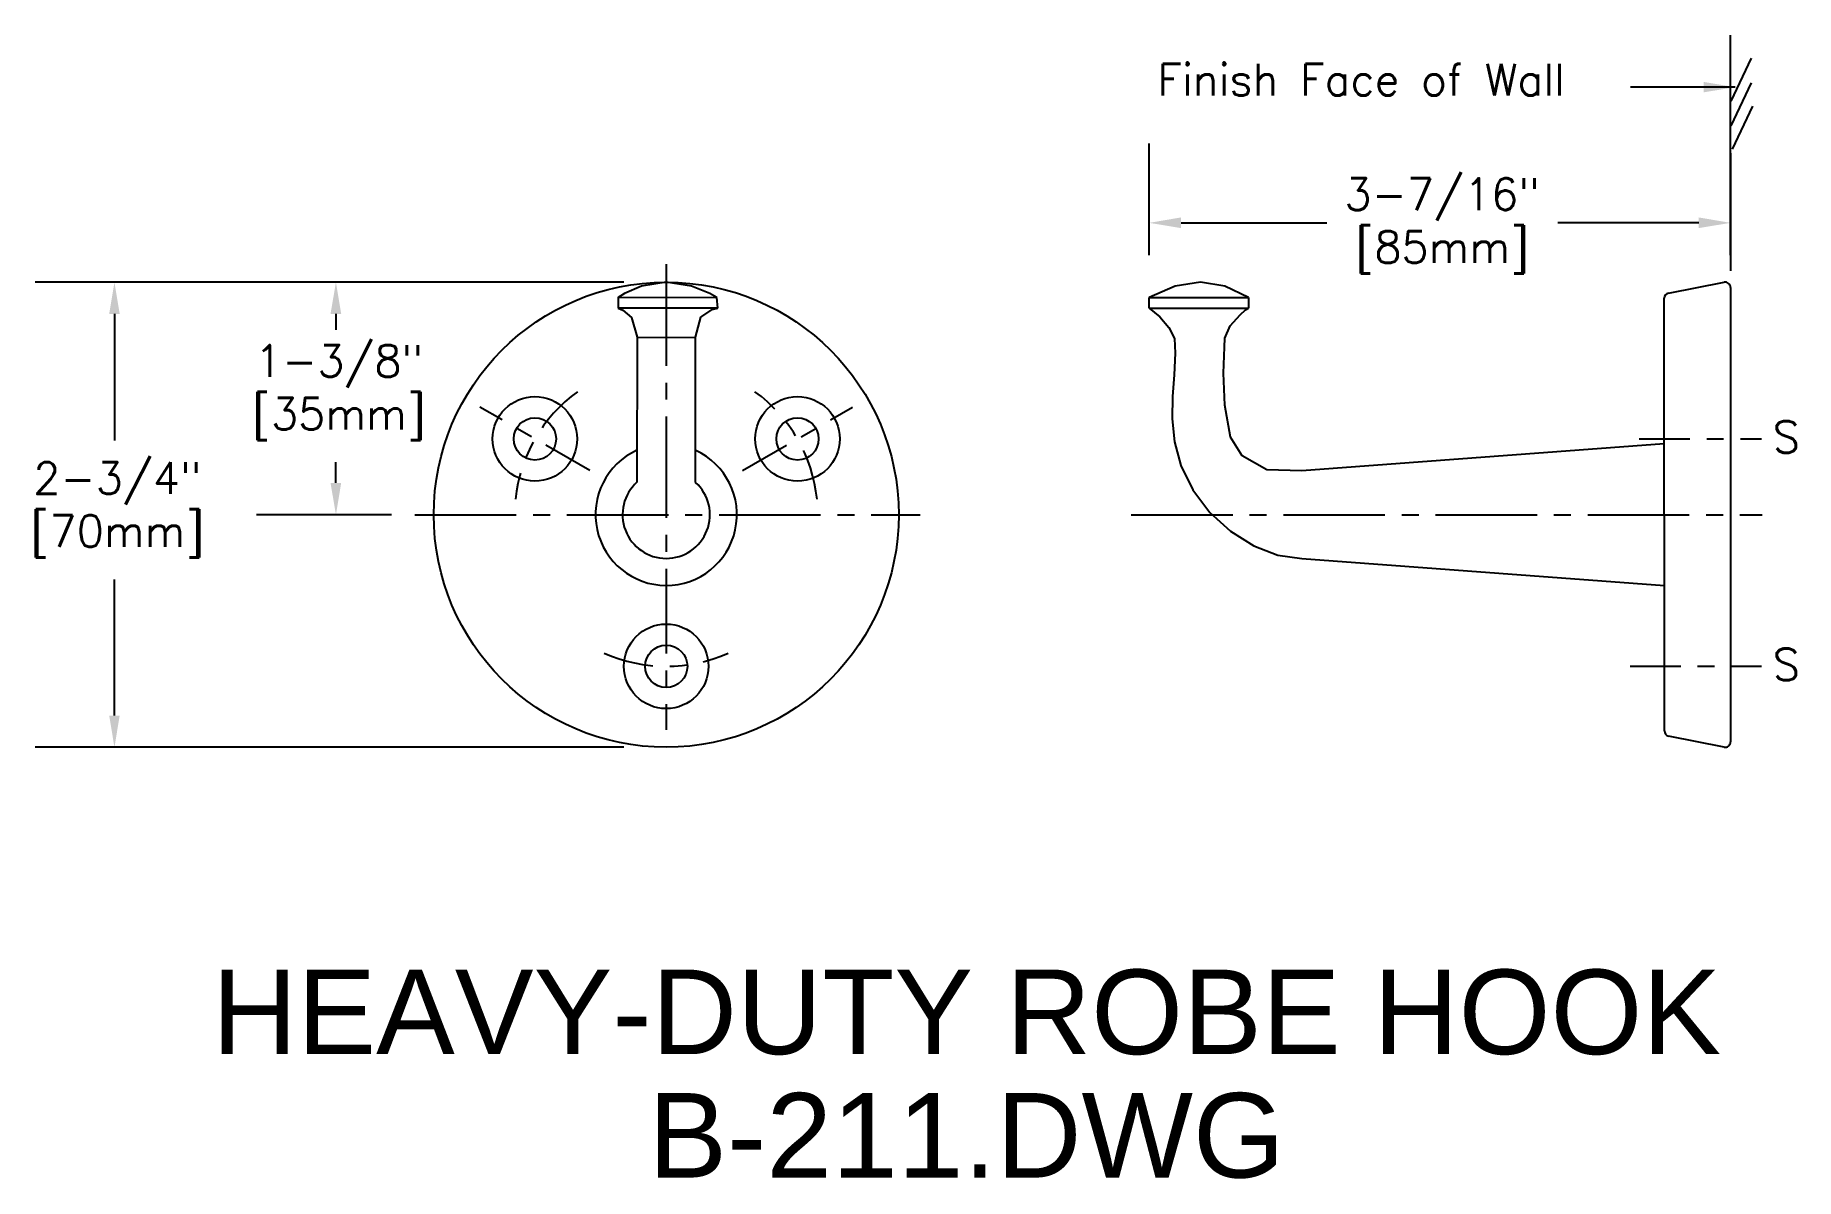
# Model space of a CAD drawing. Extents: x 24.1 to 34.5, y 22.8 to 29.6.
import ezdxf
from ezdxf.enums import TextEntityAlignment as Align

# ---------------------------------------------------------------- set-up
doc = ezdxf.new("R2010")
doc.units = 0
doc.header["$MEASUREMENT"] = 0
doc.header["$PDMODE"] = 35
doc.header["$PDSIZE"] = 0.000315
doc.linetypes.add('CENTER2', pattern=[1.125, 0.75, -0.125, 0.125, -0.125])
doc.layers.get('0').update_dxf_attribs({"linetype": 'CONTINUOUS'})
doc.layers.get('DEFPOINTS').update_dxf_attribs({"linetype": 'CONTINUOUS'})
for name, color, linetype in [('DETAIL', 4, 'CONTINUOUS'), ('DIM', 1, 'CONTINUOUS'), ('LAYER_1', 7, 'CONTINUOUS'), ('TEXT', 2, 'CONTINUOUS')]:
    doc.layers.add(name, color=color, linetype=linetype)
doc.styles.add('ARIAL_5', font='ARIAL.TTF', dxfattribs={"height": 5})
doc.styles.add('DIM_S_8', font='simplex.shx', dxfattribs={"height": 0.1875})
doc.dimstyles.new('DIM_S_7', dxfattribs={"dimtxt": 0.12, "dimasz": 0.1875, "dimexe": 0.46875, "dimexo": 0.25, "dimgap": 0.09375, "dimtad": 1, "dimtih": 1, "dimtoh": 1, "dimdec": 4, "dimrnd": 0.0625, "dimzin": 0, "dimtxsty": 'DIM_S_8', "dimcen": 0.09375, "dimaunit": 1, "dimazin": 3, "dimtfac": 1, "dimtdec": 4, "dimtofl": 0, "dimtmove": 0, "dimatfit": 3, "dimtolj": 1, "dimtzin": 0})

# ---------------------------------------------------------------- blocks, each defined once
blk = doc.blocks.new('TBLK_TX')
blk = doc.blocks.new('*D5')
at = {"color": 0, "linetype": 'BYBLOCK'}
for p, q in [((30.723, 28.28), (30.723, 28.94)), ((34.161, 28.28), (34.161, 28.94)), ((30.911, 28.471), (31.773, 28.471)), ((33.973, 28.471), (33.139, 28.471))]:
    blk.add_line(p, q, dxfattribs=at)
for points in [[(30.911, 28.503), (30.911, 28.44), (30.723, 28.471)], [(33.973, 28.503), (33.973, 28.44), (34.161, 28.471)]]:
    blk.add_solid(points, dxfattribs=at)
at = {"layer": 'DEFPOINTS', "color": 0, "linetype": 'BYBLOCK'}
for p in [(34.161, 28.471), (30.723, 28.03), (34.161, 28.03)]:
    blk.add_point(p, dxfattribs=at)
at = {"color": 0, "linetype": 'BYBLOCK', "insert": (32.456, 28.453), "char_height": 0.1875, "attachment_point": 5, "style": 'DIM_S_8'}
blk.add_mtext('\\A1;3-7/16"\\P[85mm]', dxfattribs=at)
blk = doc.blocks.new('*D6')
at = {"color": 0, "linetype": 'BYBLOCK'}
for p, q in [((27.616, 28.12), (24.134, 28.12)), ((24.603, 27.933), (24.603, 27.184)), ((24.603, 25.558), (24.603, 26.363)), ((27.616, 25.37), (24.134, 25.37))]:
    blk.add_line(p, q, dxfattribs=at)
for points in [[(24.572, 27.933), (24.634, 27.933), (24.603, 28.12)], [(24.572, 25.558), (24.634, 25.558), (24.603, 25.37)]]:
    blk.add_solid(points, dxfattribs=at)
at = {"layer": 'DEFPOINTS', "color": 0, "linetype": 'BYBLOCK'}
for p in [(27.866, 28.12), (24.603, 25.37), (27.866, 25.37)]:
    blk.add_point(p, dxfattribs=at)
at = {"color": 0, "linetype": 'BYBLOCK', "insert": (24.621, 26.774), "char_height": 0.1875, "attachment_point": 5, "style": 'DIM_S_8'}
blk.add_mtext('\\A1;2-3/4"\\P[70mm]', dxfattribs=at)
blk = doc.blocks.new('*D7')
at = {"color": 0, "linetype": 'BYBLOCK'}
for p, q in [((27.616, 28.12), (25.444, 28.12)), ((25.913, 27.933), (25.913, 27.839)), ((25.913, 26.933), (25.913, 27.056)), ((26.241, 26.745), (25.444, 26.745))]:
    blk.add_line(p, q, dxfattribs=at)
for points in [[(25.881, 27.933), (25.944, 27.933), (25.913, 28.12)], [(25.881, 26.933), (25.944, 26.933), (25.913, 26.745)]]:
    blk.add_solid(points, dxfattribs=at)
at = {"layer": 'DEFPOINTS', "color": 0, "linetype": 'BYBLOCK'}
for p in [(27.866, 28.12), (25.913, 26.745), (26.491, 26.745)]:
    blk.add_point(p, dxfattribs=at)
at = {"color": 0, "linetype": 'BYBLOCK', "insert": (25.931, 27.467), "char_height": 0.1875, "attachment_point": 5, "style": 'DIM_S_8'}
blk.add_mtext('\\A1;1-3/8"\\P[35mm]', dxfattribs=at)

msp = doc.modelspace()

# ---------------------------------------------------------------- linework, layer by layer
at = {"layer": 'DETAIL', "linetype": 'CONTINUOUS'}
for p, q in [((34.1623, 28.18706), (34.16086, 29.58044)), ((27.86625, 28.12042), (27.71977, 28.09664)), ((28.01619, 28.09723), (27.86625, 28.12042)), ((31.02709, 28.12042), (30.87695, 28.09741)), ((31.17033, 28.09649), (31.02709, 28.12042)), ((33.79436, 28.0555), (34.12362, 28.11984)), ((27.58241, 28.03047), (27.58241, 27.96672)), ((27.71977, 28.09664), (27.61918, 28.05275)), ((28.12351, 28.05404), (28.01619, 28.09723)), ((28.16563, 28.03039), (28.12351, 28.05404)), ((28.17105, 27.96672), (28.16563, 28.03039)), ((30.87695, 28.09741), (30.72331, 28.03039)), ((30.72336, 28.03039), (31.30924, 28.03039)), ((30.72336, 27.96672), (30.72336, 28.03039)), ((31.30924, 28.03039), (31.17033, 28.09649)), ((31.30924, 28.03039), (31.30924, 27.96672)), ((33.76983, 25.46741), (33.7691, 28.02483)), ((34.16086, 28.08917), (34.16086, 25.40167)), ((28.17105, 27.96672), (27.58241, 27.96672)), ((27.58275, 27.96672), (27.60972, 27.95465)), ((27.60972, 27.95465), (27.6609, 27.91151)), ((27.6609, 27.91151), (27.69361, 27.79472)), ((28.0389, 27.79426), (28.07057, 27.91318)), ((28.07057, 27.91318), (28.13852, 27.95911)), ((28.13852, 27.95911), (28.17105, 27.96672)), ((30.72336, 27.96672), (30.78585, 27.91438)), ((30.72336, 27.96672), (31.30924, 27.96672)), ((30.78585, 27.91438), (30.83903, 27.85267)), ((31.20098, 27.86268), (31.26043, 27.92766)), ((31.26043, 27.92766), (31.29278, 27.95603)), ((31.29278, 27.95603), (31.30924, 27.96672)), ((30.83903, 27.85267), (30.8729, 27.7875)), ((31.16951, 27.78821), (31.20098, 27.86268)), ((27.69361, 27.79387), (27.69344, 26.93763)), ((27.69361, 27.79387), (28.03891, 27.79426)), ((28.03905, 27.67645), (28.03891, 27.79426)), ((30.8763, 27.70021), (30.86985, 27.57275)), ((30.8729, 27.7875), (30.8763, 27.70021)), ((31.16296, 27.58157), (31.16778, 27.73664)), ((31.16778, 27.73664), (31.16951, 27.78821)), ((28.03966, 27.46119), (28.03905, 27.67645)), ((30.86985, 27.57275), (30.86101, 27.44342)), ((31.17027, 27.39361), (31.16296, 27.58157)), ((28.04042, 26.9364), (28.03966, 27.46119)), ((30.86101, 27.44342), (30.85879, 27.31143)), ((31.20361, 27.20404), (31.17027, 27.39361)), ((30.85879, 27.31143), (30.87215, 27.17601)), ((31.27346, 27.09344), (31.20361, 27.20404)), ((30.87215, 27.17601), (30.91009, 27.03635)), ((31.41859, 27.01123), (31.27346, 27.09344)), ((33.76935, 27.16361), (31.62589, 27.00389)), ((30.91009, 27.03635), (30.98159, 26.89168)), ((31.62589, 27.00389), (31.41859, 27.01123)), ((30.98159, 26.89168), (31.08068, 26.75745)), ((31.08068, 26.75745), (31.20349, 26.64776)), ((31.20349, 26.64776), (31.3411, 26.56219)), ((31.3411, 26.56219), (31.48457, 26.50578)), ((31.48457, 26.50578), (31.62501, 26.48694)), ((31.62501, 26.48694), (33.76959, 26.32723)), ((34.12348, 25.37103), (33.79495, 25.43678))]:
    msp.add_line(p, q, dxfattribs=at)
at = {"layer": 'DETAIL', "linetype": 'CENTER2', "ltscale": 0.8}
for p, q in [((27.86625, 28.22602), (27.86625, 26.22444)), ((26.37922, 26.74542), (29.36819, 26.74542)), ((30.61686, 26.74542), (34.34759, 26.74542))]:
    msp.add_line(p, q, dxfattribs=at)
at = {"layer": 'DETAIL', "linetype": 'CENTER2', "ltscale": 0.4}
for p, q in [((27.41507, 27.00591), (26.76449, 27.38152)), ((28.31744, 27.00591), (28.96802, 27.38152)), ((33.62038, 27.19371), (34.34479, 27.19371)), ((27.86625, 26.22444), (27.86625, 25.47321)), ((33.56656, 25.84882), (34.34479, 25.84882))]:
    msp.add_line(p, q, dxfattribs=at)
at = {"layer": 'DETAIL', "linetype": 'CONTINUOUS'}
for points in [[(34.1646, 29.19145), (34.2856, 29.44539)], [(34.16392, 29.04548), (34.2849, 29.29943)], [(34.17209, 28.90697), (34.29306, 29.16089)], [(27.61918, 28.05275), (27.58241, 28.03047), (28.16491, 28.0308)]]:
    msp.add_lwpolyline(points, dxfattribs=at)
for centre, radius in [((27.86625, 26.74542), 1.375), ((27.08978, 27.19371), 0.25), ((28.64273, 27.19371), 0.25), ((27.08978, 27.19371), 0.125), ((28.64273, 27.19371), 0.125), ((27.86625, 25.84882), 0.25), ((27.86625, 25.84882), 0.125)]:
    msp.add_circle(centre, radius, dxfattribs=at)
for centre, radius, start, end in [((34.12961, 28.08917), 0.03125, 0, 101.055635), ((33.80035, 28.02483), 0.03125, 101.055635, 180.016241), ((27.86625, 26.74542), 0.41819, 114.402833, 65.325489), ((27.86625, 26.74542), 0.25847, 131.957466, 47.635843), ((33.80108, 25.46742), 0.03125, 180.016236, 258.682325), ((34.12961, 25.40167), 0.03125, 258.682325, 0)]:
    msp.add_arc(centre, radius, start, end, dxfattribs=at)
at = {"layer": 'DETAIL', "linetype": 'CENTER2', "ltscale": 0.4}
for start, end in [(125.817829, 174.182171), (5.817829, 54.182171), (245.817829, 294.182171)]:
    msp.add_arc((27.86625, 26.74542), 0.89659, start, end, dxfattribs=at)
at = {"layer": 'LAYER_1', "linetype": 'CONTINUOUS'}
msp.add_line((33.76959, 26.32723), (33.76935, 27.16361), dxfattribs=at)

# ---------------------------------------------------------------- block references
at = {"layer": 'TEXT', "linetype": 'CONTINUOUS'}
ref = msp.add_blockref('TBLK_TX', (29.64275, 23.55561), dxfattribs=dict(at, xscale=0.1, yscale=0.1, zscale=0.1))
ref.add_attrib('TITLE', 'HEAVY-DUTY ROBE HOOK', dxfattribs={"layer": '0', "height": 0.5, "style": 'ARIAL_5'}).set_placement((29.64275, 23.55561), align=Align.CENTER)
ref.add_attrib('DWG_NAME', 'B-211.DWG', dxfattribs={"layer": '0', "height": 0.5, "style": 'ARIAL_5'}).set_placement((29.64275, 22.82586), align=Align.CENTER)

# ---------------------------------------------------------------- texts
at = {"layer": 'DIM', "linetype": 'CONTINUOUS', "style": 'DIM_S_8'}
for s, p in [('Finish Face of Wall', (30.77189, 29.22387)), ('S', (34.41039, 27.11118)), ('S', (34.41039, 25.76629))]:
    msp.add_text(s, height=0.1875, dxfattribs=at).set_placement(p)

# ---------------------------------------------------------------- dimensions: what is measured, and where the dimension line sits
at = {"layer": 'DIM', "linetype": 'CONTINUOUS'}
dim = msp.add_linear_dim(base=(34.16086, 28.47145), p1=(30.72331, 28.03039), p2=(34.16086, 28.03039), text='3-7/16"\\P[85mm]', dimstyle='DIM_S_7', override={"dimpost": '\\X'}, dxfattribs=at)
dim.commit()
dim.dimension.update_dxf_attribs({"geometry": '*D5', "text_midpoint": (32.45555, 28.45327), "dimtype": 160})
for base, p2, text, picture, middle in [((24.60311, 25.37042), (27.86625, 25.37042), '2-3/4"\\P[70mm]', '*D6', (24.6213, 26.77364)), ((25.9126, 26.74542), (26.49125, 26.74542), '1-3/8"\\P[35mm]', '*D7', (25.93079, 27.46664))]:
    dim = msp.add_linear_dim(base=base, p1=(27.86625, 28.12042), p2=p2, angle=90, text=text, dimstyle='DIM_S_7', override={"dimpost": '\\X'}, dxfattribs=at)
    dim.commit()
    dim.dimension.update_dxf_attribs({"geometry": picture, "text_midpoint": middle, "dimtype": 160})

# ---------------------------------------------------------------- leaders
msp.add_leader([(34.18873, 29.27337), (33.56973, 29.27337)], dimstyle='DIM_S_7', dxfattribs=at)

doc.saveas('drawing.dxf')
